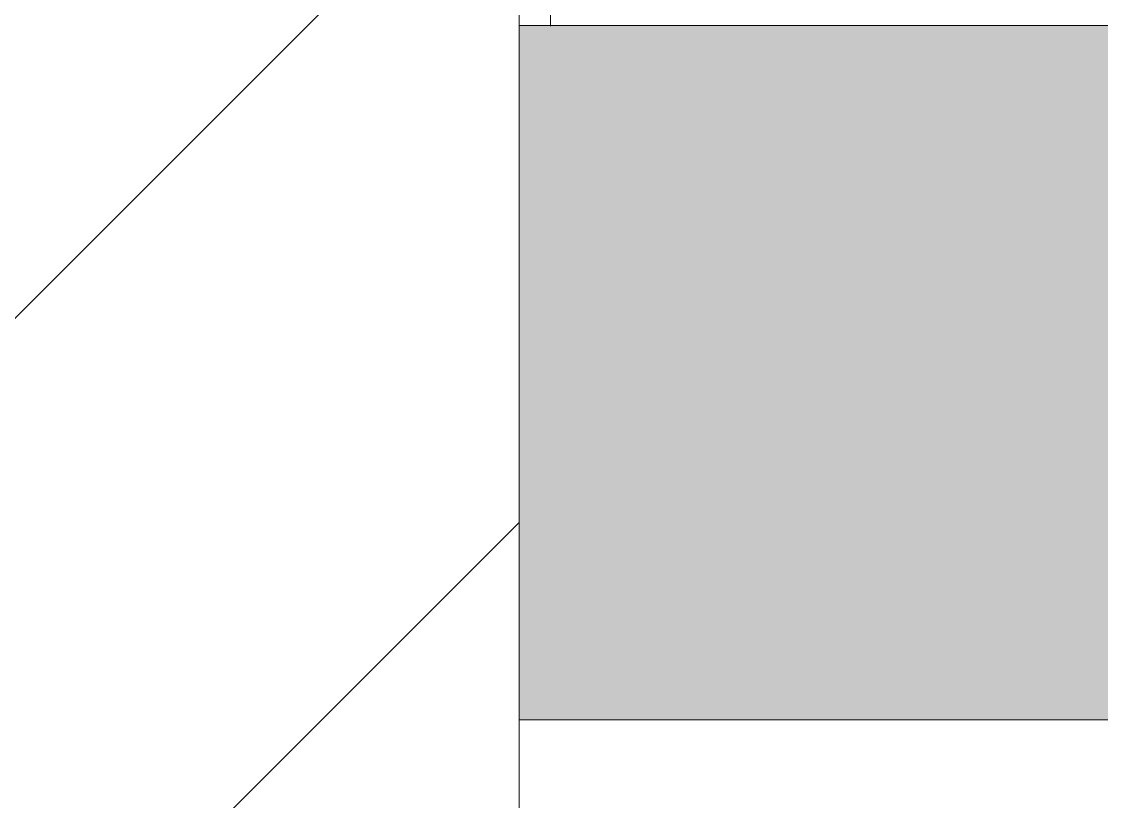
# Model space of a CAD drawing. Header units: millimetres. Extents: x -515342 to 330399, y -224905 to 507333.
# Drawn here: x 88187.8 to 88530.1, y 101291.7 to 101538.8 of the extents above; entities that cross this region are included whole.
import ezdxf

# ---------------------------------------------------------------- set-up
doc = ezdxf.new("R2010")
doc.units = ezdxf.units.MM
doc.layers.get('0').update_dxf_attribs({"lineweight": 0})
for name, color, linetype, lineweight in [('Крыша', 7, 'Continuous', 0), ('Стены внутренние', 7, 'Continuous', 0), ('Стены несущие', 7, 'Continuous', 0)]:
    doc.layers.add(name, color=color, linetype=linetype, lineweight=lineweight)

# ---------------------------------------------------------------- blocks, each defined once
blk = doc.blocks.new('СД_Люблино_Фасады_rvt-1-О_АР_П_Разрез 1-1')
at = {"layer": 'Стены внутренние'}
h = blk.add_hatch(dxfattribs=at)
h.set_pattern_fill('FP_1', color=256, style=0, pattern_type=2)
h.set_pattern_definition([(45, (48650.6, 7579.1), (-224.5064, 224.5064), []), (45, (48875.1, 7579.1), (-224.5064, 224.5064), [396.875, -79.375, 3.353, -76.022])])
h.paths.add_polyline_path([(-300, -3570), (195, -3570), (195, 760), (-305, 760), (-305, -1000), (-300, -1000)])
h.paths.add_polyline_path([(195, 2620), (195, 4160), (-305, 4160), (-305, 2620), (-125, 2620)])
h.paths.add_polyline_path([(-185, 6020), (195, 6020), (195, 7510), (-305, 7510), (-305, 6020)])
h.paths.add_polyline_path([(-185, 9370), (195, 9370), (195, 10810), (-305, 10810), (-305, 9370)])
h.paths.add_polyline_path([(195, 12670), (195, 13840), (-305, 13840), (-305, 12670), (-125, 12670)])
at = {"layer": 'Стены несущие'}
blk.add_line((195, 12670), (195, 13840), dxfattribs=at)

msp = doc.modelspace()

# ---------------------------------------------------------------- hatches: boundary and pattern name
at = {"layer": 'Крыша'}
h = msp.add_hatch(dxfattribs=at)
h.set_pattern_fill('FP_1', color=256, style=0, pattern_type=2)
h.set_pattern_definition([(45, (136801.12, 95610.5), (-224.5064, 224.5064), []), (45, (137025.63, 95610.5), (-224.5064, 224.5064), [396.875, -79.375, 3.353, -76.022])])
h.paths.add_polyline_path([(88345.5296, 101317.557), (137020.5296, 101317.7385), (137020.5296, 101537.557), (88345.5296, 101537.557), (88345.5296, 101451.7324)])

# ---------------------------------------------------------------- linework, layer by layer
for p, q in [((88355.5296, 101543.0924), (88355.5296, 101537.3475)), ((88345.5296, 101537.557), (88345.5296, 101317.557)), ((137020.5296, 101537.557), (88345.5296, 101537.557)), ((88345.5296, 101317.557), (91845.5296, 101317.557))]:
    msp.add_line(p, q, dxfattribs=at)

# ---------------------------------------------------------------- block references
msp.add_blockref('СД_Люблино_Фасады_rvt-1-О_АР_П_Разрез 1-1', (88150.5296, 88031.3929))

doc.saveas('drawing.dxf')
